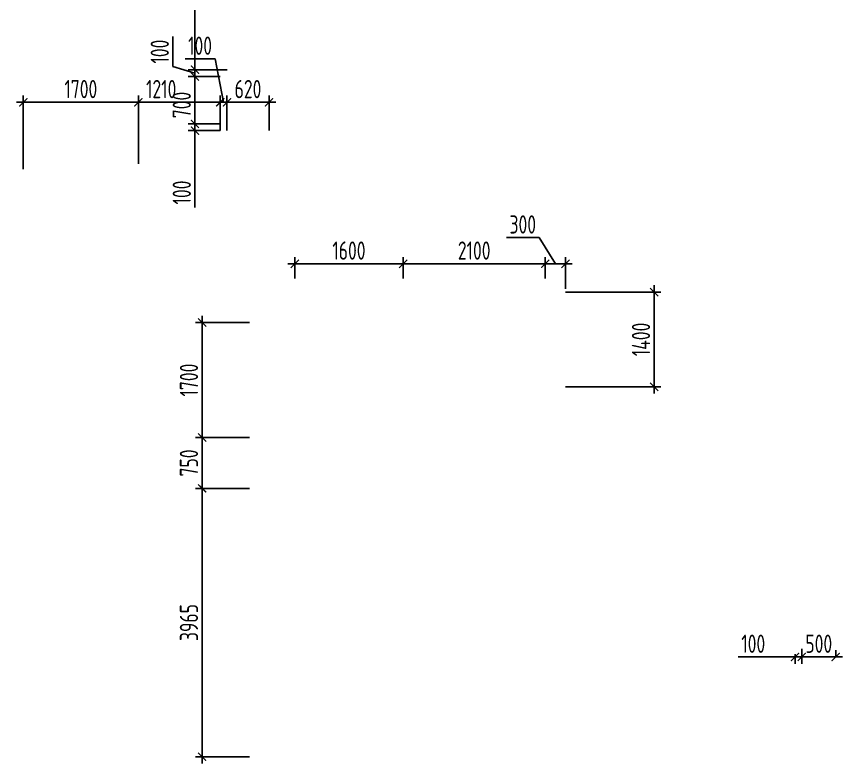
# Model space of a CAD drawing. Header units: millimetres. Extents: x -350007 to 536090, y -888 to 198380.
# Drawn here: x -198474 to -186274, y 82586 to 93622 of the extents above; entities that cross this region are included whole.
import ezdxf

# ---------------------------------------------------------------- set-up
doc = ezdxf.new("R2010")
doc.units = ezdxf.units.MM
doc.layers.add('АР_Размеры нов.', color=15, linetype='Continuous', lineweight=0)
doc.styles.add('ISOCPEUR', font='isocpeur.ttf', dxfattribs={"width": 0.7})
doc.dimstyles.new('R_100', dxfattribs={"dimtxt": 270, "dimasz": 120, "dimexe": 100, "dimexo": 0, "dimgap": 60, "dimtad": 1, "dimdec": 0, "dimrnd": 5, "dimzin": 0, "dimdsep": 46, "dimtxsty": 'ISOCPEUR', "dimblk": 'ARCHTICK', "dimcen": 0, "dimdle": 100, "dimclrd": 256, "dimclre": 256, "dimclrt": 256, "dimadec": 0, "dimazin": 0, "dimtfac": 2, "dimtdec": 0, "dimtofl": 0, "dimtmove": 1, "dimatfit": 3, "dimfxl": 1, "dimtvp": 3, "dimtolj": 1, "dimtzin": 0, "dimarcsym": 0})

# ---------------------------------------------------------------- blocks, each defined once
blk = doc.blocks.new('_ArchTick')
at = {"color": 0, "linetype": 'ByBlock', "const_width": 0.15}
blk.add_lwpolyline([(-0.5, -0.5), (0.5, 0.5)], dxfattribs=at)
blk = doc.blocks.new('*D2736')
at = {"layer": 'Defpoints', "color": 0, "ltscale": 100, "transparency": 16777216}
for p in [(-190365, 89551), (-190365, 88150), (-189055, 88150)]:
    blk.add_point(p, dxfattribs=at)
at = {"layer": 'АР_Размеры нов.', "lineweight": -2, "ltscale": 100, "transparency": 16777216}
for p, q in [((-190365, 89551), (-188955, 89551)), ((-189055, 89651), (-189055, 88050)), ((-190365, 88150), (-188955, 88150))]:
    blk.add_line(p, q, dxfattribs=at)
at = {"layer": 'АР_Размеры нов.', "lineweight": -2, "ltscale": 100, "transparency": 16777216, "xscale": 120, "yscale": 120, "zscale": 120}
for p, rotation in [((-189055, 89551), 90), ((-189055, 88150), 270)]:
    blk.add_blockref('_ArchTick', p, dxfattribs=dict(at, rotation=rotation))
at = {"layer": 'АР_Размеры нов.', "ltscale": 100, "transparency": 16777216, "insert": (-189250, 88851), "char_height": 270, "attachment_point": 5, "rotation": 90, "style": 'ISOCPEUR'}
blk.add_mtext('\\A1;1400', dxfattribs=at)
blk = doc.blocks.new('*D2524')
at = {"layer": 'Defpoints', "color": 0, "ltscale": 100, "transparency": 16777216}
for p in [(-195034, 89101), (-195732, 87401), (-195034, 87401)]:
    blk.add_point(p, dxfattribs=at)
at = {"layer": 'АР_Размеры нов.', "lineweight": -2, "ltscale": 100, "transparency": 16777216}
for p, q in [((-195732, 89201), (-195732, 87301)), ((-195034, 89101), (-195832, 89101)), ((-195034, 87401), (-195832, 87401))]:
    blk.add_line(p, q, dxfattribs=at)
at = {"layer": 'АР_Размеры нов.', "lineweight": -2, "ltscale": 100, "transparency": 16777216, "xscale": 120, "yscale": 120, "zscale": 120}
for p, rotation in [((-195732, 89101), 90), ((-195732, 87401), 270)]:
    blk.add_blockref('_ArchTick', p, dxfattribs=dict(at, rotation=rotation))
at = {"layer": 'АР_Размеры нов.', "ltscale": 100, "transparency": 16777216, "insert": (-195927, 88251), "char_height": 270, "attachment_point": 5, "rotation": 90, "style": 'ISOCPEUR'}
blk.add_mtext('\\A1;1700', dxfattribs=at)
blk = doc.blocks.new('*D2525')
at = {"layer": 'Defpoints', "color": 0, "ltscale": 100, "transparency": 16777216}
for p in [(-196674, 92355), (-196674, 91446), (-198374, 91366)]:
    blk.add_point(p, dxfattribs=at)
at = {"layer": 'АР_Размеры нов.', "lineweight": -2, "ltscale": 100, "transparency": 16777216}
for p, q in [((-198474, 92355), (-196574, 92355)), ((-198374, 91366), (-198374, 92455)), ((-196674, 91446), (-196674, 92455))]:
    blk.add_line(p, q, dxfattribs=at)
at = {"layer": 'АР_Размеры нов.', "lineweight": -2, "ltscale": 100, "transparency": 16777216, "xscale": 120, "yscale": 120, "zscale": 120, "rotation": 180}
blk.add_blockref('_ArchTick', (-198374, 92355), dxfattribs=at)
at = {"layer": 'АР_Размеры нов.', "lineweight": -2, "ltscale": 100, "transparency": 16777216, "xscale": 120, "yscale": 120, "zscale": 120}
blk.add_blockref('_ArchTick', (-196674, 92355), dxfattribs=at)
at = {"layer": 'АР_Размеры нов.', "ltscale": 100, "transparency": 16777216, "insert": (-197524, 92550), "char_height": 270, "attachment_point": 5, "style": 'ISOCPEUR'}
blk.add_mtext('\\A1;1700', dxfattribs=at)
blk = doc.blocks.new('*D2941')
at = {"layer": 'Defpoints', "color": 0, "ltscale": 100, "transparency": 16777216}
for p in [(-192764, 89969), (-194364, 89751), (-192764, 89751)]:
    blk.add_point(p, dxfattribs=at)
at = {"layer": 'АР_Размеры нов.', "lineweight": -2, "ltscale": 100, "transparency": 16777216}
for p, q in [((-194364, 89751), (-194364, 90069)), ((-192764, 89751), (-192764, 90069)), ((-194464, 89969), (-192664, 89969))]:
    blk.add_line(p, q, dxfattribs=at)
at = {"layer": 'АР_Размеры нов.', "lineweight": -2, "ltscale": 100, "transparency": 16777216, "xscale": 120, "yscale": 120, "zscale": 120, "rotation": 180}
blk.add_blockref('_ArchTick', (-194364, 89969), dxfattribs=at)
at = {"layer": 'АР_Размеры нов.', "lineweight": -2, "ltscale": 100, "transparency": 16777216, "xscale": 120, "yscale": 120, "zscale": 120}
blk.add_blockref('_ArchTick', (-192764, 89969), dxfattribs=at)
at = {"layer": 'АР_Размеры нов.', "ltscale": 100, "transparency": 16777216, "insert": (-193564, 90164), "char_height": 270, "attachment_point": 5, "style": 'ISOCPEUR'}
blk.add_mtext('\\A1;1600', dxfattribs=at)
blk = doc.blocks.new('*D2942')
at = {"layer": 'Defpoints', "color": 0, "ltscale": 100, "transparency": 16777216}
for p in [(-190664, 89969), (-192764, 89803), (-190664, 89751)]:
    blk.add_point(p, dxfattribs=at)
at = {"layer": 'АР_Размеры нов.', "lineweight": -2, "ltscale": 100, "transparency": 16777216}
for p, q in [((-192764, 89803), (-192764, 90069)), ((-190664, 89751), (-190664, 90069)), ((-192864, 89969), (-190564, 89969))]:
    blk.add_line(p, q, dxfattribs=at)
at = {"layer": 'АР_Размеры нов.', "lineweight": -2, "ltscale": 100, "transparency": 16777216, "xscale": 120, "yscale": 120, "zscale": 120, "rotation": 180}
blk.add_blockref('_ArchTick', (-192764, 89969), dxfattribs=at)
at = {"layer": 'АР_Размеры нов.', "lineweight": -2, "ltscale": 100, "transparency": 16777216, "xscale": 120, "yscale": 120, "zscale": 120}
blk.add_blockref('_ArchTick', (-190664, 89969), dxfattribs=at)
at = {"layer": 'АР_Размеры нов.', "ltscale": 100, "transparency": 16777216, "insert": (-191714, 90164), "char_height": 270, "attachment_point": 5, "style": 'ISOCPEUR'}
blk.add_mtext('\\A1;2100', dxfattribs=at)
blk = doc.blocks.new('*D2971')
at = {"layer": 'Defpoints', "color": 0, "ltscale": 100, "transparency": 16777216}
for p in [(-190365, 89969), (-190664, 89751), (-190365, 89601)]:
    blk.add_point(p, dxfattribs=at)
at = {"layer": 'АР_Размеры нов.', "lineweight": -2, "ltscale": 100, "transparency": 16777216}
for p, q in [((-190756, 90355), (-191235, 90355)), ((-190514, 89969), (-190756, 90355)), ((-190664, 89751), (-190664, 90069)), ((-190365, 89601), (-190365, 90069)), ((-190764, 89969), (-190265, 89969))]:
    blk.add_line(p, q, dxfattribs=at)
at = {"layer": 'АР_Размеры нов.', "lineweight": -2, "ltscale": 100, "transparency": 16777216, "xscale": 120, "yscale": 120, "zscale": 120, "rotation": 180}
blk.add_blockref('_ArchTick', (-190664, 89969), dxfattribs=at)
at = {"layer": 'АР_Размеры нов.', "lineweight": -2, "ltscale": 100, "transparency": 16777216, "xscale": 120, "yscale": 120, "zscale": 120}
blk.add_blockref('_ArchTick', (-190365, 89969), dxfattribs=at)
at = {"layer": 'АР_Размеры нов.', "ltscale": 100, "transparency": 16777216, "insert": (-190996, 90550), "char_height": 270, "attachment_point": 5, "style": 'ISOCPEUR'}
blk.add_mtext('\\A1;300', dxfattribs=at)
blk = doc.blocks.new('*D3024')
at = {"layer": 'Defpoints', "color": 0, "ltscale": 500, "transparency": 16777216}
for p in [(-195465, 92355), (-195365, 92036), (-195465, 91936)]:
    blk.add_point(p, dxfattribs=at)
at = {"layer": 'АР_Размеры нов.', "lineweight": -2, "ltscale": 500, "transparency": 16777216}
for p, q in [((-195542, 92996), (-195983, 92996)), ((-195415, 92355), (-195542, 92996)), ((-195465, 92355), (-195585, 92355)), ((-195465, 91936), (-195465, 92455)), ((-195365, 92355), (-195465, 92355)), ((-195365, 92036), (-195365, 92455)), ((-195365, 92355), (-195245, 92355))]:
    blk.add_line(p, q, dxfattribs=at)
at = {"layer": 'АР_Размеры нов.', "lineweight": -2, "ltscale": 500, "transparency": 16777216, "xscale": 120, "yscale": 120, "zscale": 120}
blk.add_blockref('_ArchTick', (-195465, 92355), dxfattribs=at)
at = {"layer": 'АР_Размеры нов.', "lineweight": -2, "ltscale": 500, "transparency": 16777216, "xscale": 120, "yscale": 120, "zscale": 120, "rotation": 180}
blk.add_blockref('_ArchTick', (-195365, 92355), dxfattribs=at)
at = {"layer": 'АР_Размеры нов.', "lineweight": 13, "ltscale": 500, "transparency": 16777216, "insert": (-195763, 93191), "char_height": 270, "attachment_point": 5, "style": 'ISOCPEUR'}
blk.add_mtext('\\A1;100', dxfattribs=at)
blk = doc.blocks.new('*D3025')
at = {"layer": 'Defpoints', "color": 0, "ltscale": 500, "transparency": 16777216}
for p in [(-196674, 92355), (-196674, 91936), (-195465, 91936)]:
    blk.add_point(p, dxfattribs=at)
at = {"layer": 'АР_Размеры нов.', "lineweight": -2, "ltscale": 500, "transparency": 16777216}
for p, q in [((-195365, 92355), (-196774, 92355)), ((-196674, 91936), (-196674, 92455)), ((-195465, 91936), (-195465, 92455))]:
    blk.add_line(p, q, dxfattribs=at)
at = {"layer": 'АР_Размеры нов.', "lineweight": -2, "ltscale": 500, "transparency": 16777216, "xscale": 120, "yscale": 120, "zscale": 120, "rotation": 180}
blk.add_blockref('_ArchTick', (-196674, 92355), dxfattribs=at)
at = {"layer": 'АР_Размеры нов.', "lineweight": -2, "ltscale": 500, "transparency": 16777216, "xscale": 120, "yscale": 120, "zscale": 120}
blk.add_blockref('_ArchTick', (-195465, 92355), dxfattribs=at)
at = {"layer": 'АР_Размеры нов.', "lineweight": 13, "ltscale": 500, "transparency": 16777216, "insert": (-196337, 92550), "char_height": 270, "attachment_point": 5, "style": 'ISOCPEUR'}
blk.add_mtext('\\A1;1210', dxfattribs=at)
blk = doc.blocks.new('*D1662')
at = {"layer": 'Defpoints', "color": 0, "ltscale": 500, "transparency": 16777216}
for p in [(-195034, 87401), (-195732, 86651), (-195034, 86651)]:
    blk.add_point(p, dxfattribs=at)
at = {"layer": 'АР_Размеры нов.', "lineweight": -2, "ltscale": 500, "transparency": 16777216}
for p, q in [((-195732, 87501), (-195732, 86551)), ((-195034, 87401), (-195832, 87401)), ((-195034, 86651), (-195832, 86651))]:
    blk.add_line(p, q, dxfattribs=at)
at = {"layer": 'АР_Размеры нов.', "lineweight": -2, "ltscale": 500, "transparency": 16777216, "xscale": 120, "yscale": 120, "zscale": 120}
for p, rotation in [((-195732, 87401), 90), ((-195732, 86651), 270)]:
    blk.add_blockref('_ArchTick', p, dxfattribs=dict(at, rotation=rotation))
at = {"layer": 'АР_Размеры нов.', "lineweight": 13, "ltscale": 500, "transparency": 16777216, "insert": (-195927, 87026), "char_height": 270, "attachment_point": 5, "rotation": 90, "style": 'ISOCPEUR'}
blk.add_mtext('\\A1;750', dxfattribs=at)
blk = doc.blocks.new('*D1663')
at = {"layer": 'Defpoints', "color": 0, "ltscale": 500, "transparency": 16777216}
for p in [(-195034, 86651), (-195732, 82686), (-195034, 82686)]:
    blk.add_point(p, dxfattribs=at)
at = {"layer": 'АР_Размеры нов.', "lineweight": -2, "ltscale": 500, "transparency": 16777216}
for p, q in [((-195732, 86751), (-195732, 82586)), ((-195034, 86651), (-195832, 86651)), ((-195034, 82686), (-195832, 82686))]:
    blk.add_line(p, q, dxfattribs=at)
at = {"layer": 'АР_Размеры нов.', "lineweight": -2, "ltscale": 500, "transparency": 16777216, "xscale": 120, "yscale": 120, "zscale": 120}
for p, rotation in [((-195732, 86651), 90), ((-195732, 82686), 270)]:
    blk.add_blockref('_ArchTick', p, dxfattribs=dict(at, rotation=rotation))
at = {"layer": 'АР_Размеры нов.', "lineweight": 13, "ltscale": 500, "transparency": 16777216, "insert": (-195927, 84668), "char_height": 270, "attachment_point": 5, "rotation": 90, "style": 'ISOCPEUR'}
blk.add_mtext('\\A1;3965', dxfattribs=at)
blk = doc.blocks.new('*D1664')
at = {"layer": 'Defpoints', "color": 0, "ltscale": 500, "transparency": 16777216}
for p in [(-186975, 84200), (-186875, 84279), (-186875, 84160)]:
    blk.add_point(p, dxfattribs=at)
at = {"layer": 'АР_Размеры нов.', "lineweight": -2, "ltscale": 500, "transparency": 16777216}
for p, q in [((-186975, 84200), (-186975, 84060)), ((-186875, 84279), (-186875, 84060)), ((-187813, 84160), (-186975, 84160)), ((-186975, 84160), (-187095, 84160)), ((-186975, 84160), (-186875, 84160)), ((-186875, 84160), (-186755, 84160))]:
    blk.add_line(p, q, dxfattribs=at)
at = {"layer": 'АР_Размеры нов.', "lineweight": -2, "ltscale": 500, "transparency": 16777216, "xscale": 120, "yscale": 120, "zscale": 120}
blk.add_blockref('_ArchTick', (-186975, 84160), dxfattribs=at)
at = {"layer": 'АР_Размеры нов.', "lineweight": -2, "ltscale": 500, "transparency": 16777216, "xscale": 120, "yscale": 120, "zscale": 120, "rotation": 180}
blk.add_blockref('_ArchTick', (-186875, 84160), dxfattribs=at)
at = {"layer": 'АР_Размеры нов.', "lineweight": 13, "ltscale": 500, "transparency": 16777216, "insert": (-187592, 84355), "char_height": 270, "attachment_point": 5, "style": 'ISOCPEUR'}
blk.add_mtext('\\A1;100', dxfattribs=at)
blk = doc.blocks.new('*D1665')
at = {"layer": 'Defpoints', "color": 0, "ltscale": 500, "transparency": 16777216}
for p in [(-186875, 84279), (-186374, 84160), (-186374, 84160)]:
    blk.add_point(p, dxfattribs=at)
at = {"layer": 'АР_Размеры нов.', "lineweight": -2, "ltscale": 500, "transparency": 16777216}
for p, q in [((-186875, 84279), (-186875, 84060)), ((-186374, 84160), (-186374, 84260)), ((-186975, 84160), (-186274, 84160))]:
    blk.add_line(p, q, dxfattribs=at)
at = {"layer": 'АР_Размеры нов.', "lineweight": -2, "ltscale": 500, "transparency": 16777216, "xscale": 120, "yscale": 120, "zscale": 120, "rotation": 180}
blk.add_blockref('_ArchTick', (-186875, 84160), dxfattribs=at)
at = {"layer": 'АР_Размеры нов.', "lineweight": -2, "ltscale": 500, "transparency": 16777216, "xscale": 120, "yscale": 120, "zscale": 120}
blk.add_blockref('_ArchTick', (-186374, 84160), dxfattribs=at)
at = {"layer": 'АР_Размеры нов.', "lineweight": 13, "ltscale": 500, "transparency": 16777216, "insert": (-186624, 84355), "char_height": 270, "attachment_point": 5, "style": 'ISOCPEUR'}
blk.add_mtext('\\A1;500', dxfattribs=at)
blk = doc.blocks.new('*D4009')
at = {"layer": 'Defpoints', "color": 0, "transparency": 16777216}
for p in [(-194744, 92355), (-195365, 91936), (-194744, 91936)]:
    blk.add_point(p, dxfattribs=at)
at = {"layer": 'АР_Размеры нов.', "lineweight": -2, "transparency": 16777216}
for p, q in [((-195465, 92355), (-194644, 92355)), ((-195365, 91936), (-195365, 92455)), ((-194744, 91936), (-194744, 92455))]:
    blk.add_line(p, q, dxfattribs=at)
at = {"layer": 'АР_Размеры нов.', "lineweight": -2, "transparency": 16777216, "xscale": 120, "yscale": 120, "zscale": 120, "rotation": 180}
blk.add_blockref('_ArchTick', (-195365, 92355), dxfattribs=at)
at = {"layer": 'АР_Размеры нов.', "lineweight": -2, "transparency": 16777216, "xscale": 120, "yscale": 120, "zscale": 120}
blk.add_blockref('_ArchTick', (-194744, 92355), dxfattribs=at)
at = {"layer": 'АР_Размеры нов.', "transparency": 16777216, "insert": (-195055, 92550), "char_height": 270, "attachment_point": 5, "style": 'ISOCPEUR'}
blk.add_mtext('\\A1;620', dxfattribs=at)
blk = doc.blocks.new('*D4013')
at = {"layer": 'Defpoints', "color": 0, "transparency": 16777216}
for p in [(-195838, 92036), (-195465, 92036), (-195465, 91936)]:
    blk.add_point(p, dxfattribs=at)
at = {"layer": 'АР_Размеры нов.', "lineweight": -2, "transparency": 16777216}
for p, q in [((-195838, 92036), (-195838, 92156)), ((-195465, 92036), (-195938, 92036)), ((-195838, 91936), (-195838, 92036)), ((-195465, 91936), (-195938, 91936)), ((-195838, 91936), (-195838, 91816)), ((-195838, 90801), (-195838, 91936))]:
    blk.add_line(p, q, dxfattribs=at)
at = {"layer": 'АР_Размеры нов.', "lineweight": -2, "transparency": 16777216, "xscale": 120, "yscale": 120, "zscale": 120}
for p, rotation in [((-195838, 92036), 270), ((-195838, 91936), 90)]:
    blk.add_blockref('_ArchTick', p, dxfattribs=dict(at, rotation=rotation))
at = {"layer": 'АР_Размеры нов.', "transparency": 16777216, "insert": (-196033, 91022), "char_height": 270, "attachment_point": 5, "rotation": 90, "style": 'ISOCPEUR'}
blk.add_mtext('\\A1;100', dxfattribs=at)
blk = doc.blocks.new('*D4014')
at = {"layer": 'Defpoints', "color": 0, "transparency": 16777216}
for p in [(-195838, 92736), (-195465, 92736), (-195465, 92036)]:
    blk.add_point(p, dxfattribs=at)
at = {"layer": 'АР_Размеры нов.', "lineweight": -2, "transparency": 16777216}
for p, q in [((-195465, 92736), (-195938, 92736)), ((-195838, 91936), (-195838, 92836)), ((-195465, 92036), (-195938, 92036))]:
    blk.add_line(p, q, dxfattribs=at)
at = {"layer": 'АР_Размеры нов.', "lineweight": -2, "transparency": 16777216, "xscale": 120, "yscale": 120, "zscale": 120}
for p, rotation in [((-195838, 92736), 90), ((-195838, 92036), 270)]:
    blk.add_blockref('_ArchTick', p, dxfattribs=dict(at, rotation=rotation))
at = {"layer": 'АР_Размеры нов.', "transparency": 16777216, "insert": (-196033, 92315), "char_height": 270, "attachment_point": 5, "rotation": 90, "style": 'ISOCPEUR'}
blk.add_mtext('\\A1;700', dxfattribs=at)
blk = doc.blocks.new('*D4015')
at = {"layer": 'Defpoints', "color": 0, "transparency": 16777216}
for p in [(-195838, 92836), (-195465, 92736), (-195363, 92836)]:
    blk.add_point(p, dxfattribs=at)
at = {"layer": 'АР_Размеры нов.', "lineweight": -2, "transparency": 16777216}
for p, q in [((-196163, 92883), (-196163, 93325)), ((-195838, 92786), (-196163, 92883)), ((-195838, 92836), (-195838, 92956)), ((-195363, 92836), (-195938, 92836)), ((-195465, 92736), (-195938, 92736)), ((-195838, 92736), (-195838, 92836)), ((-195838, 92736), (-195838, 92616))]:
    blk.add_line(p, q, dxfattribs=at)
at = {"layer": 'АР_Размеры нов.', "lineweight": -2, "transparency": 16777216, "xscale": 120, "yscale": 120, "zscale": 120}
for p, rotation in [((-195838, 92836), 270), ((-195838, 92736), 90)]:
    blk.add_blockref('_ArchTick', p, dxfattribs=dict(at, rotation=rotation))
at = {"layer": 'АР_Размеры нов.', "transparency": 16777216, "insert": (-196358, 93104), "char_height": 270, "attachment_point": 5, "rotation": 90, "style": 'ISOCPEUR'}
blk.add_mtext('\\A1;100', dxfattribs=at)
blk = doc.blocks.new('*D4016')
at = {"layer": 'Defpoints', "color": 0, "transparency": 16777216}
for p in [(-195838, 96886), (-195363, 96886), (-195363, 92836)]:
    blk.add_point(p, dxfattribs=at)
at = {"layer": 'АР_Размеры нов.', "lineweight": -2, "transparency": 16777216}
for p, q in [((-195363, 96886), (-195938, 96886)), ((-195838, 92736), (-195838, 96986)), ((-195363, 92836), (-195938, 92836))]:
    blk.add_line(p, q, dxfattribs=at)
at = {"layer": 'АР_Размеры нов.', "lineweight": -2, "transparency": 16777216, "xscale": 120, "yscale": 120, "zscale": 120}
for p, rotation in [((-195838, 96886), 90), ((-195838, 92836), 270)]:
    blk.add_blockref('_ArchTick', p, dxfattribs=dict(at, rotation=rotation))
at = {"layer": 'АР_Размеры нов.', "transparency": 16777216, "insert": (-196033, 94861), "char_height": 270, "attachment_point": 5, "rotation": 90, "style": 'ISOCPEUR'}
blk.add_mtext('\\A1;4050', dxfattribs=at)

msp = doc.modelspace()

# ---------------------------------------------------------------- dimensions: what is measured, and where the dimension line sits
at = {"layer": 'АР_Размеры нов.'}
for base, p1, p2, picture, middle in [((-195838.4, 96885.7), (-195363.5, 92835.7), (-195363.3, 96885.7), '*D4016', (-196033.4, 94860.7)), ((-195838.4, 92835.7), (-195465.4, 92736.1), (-195363.5, 92835.7), '*D4015', (-196358.4, 92943.4))]:
    dim = msp.add_linear_dim(base=base, p1=p1, p2=p2, angle=90, dimstyle='R_100', override={"dimpost": '\\X'}, dxfattribs=at)
    dim.commit()
    dim.dimension.update_dxf_attribs({"geometry": picture, "text_midpoint": middle})
at = {"layer": 'АР_Размеры нов.', "lineweight": 13, "ltscale": 500}
for base, p1, p2, picture, middle in [((-195465.4, 92355), (-195365.4, 92035.7), (-195465.4, 91935.7), '*D3024', (-195602.1, 92996.5)), ((-196673.8802, 92354.9731), (-195465.357, 91935.7088), (-196673.8802, 91935.6825), '*D3025', (-196337.0967, 92354.9731)), ((-186874.7, 84160), (-186974.7, 84199.9), (-186874.7, 84279), '*D1664', (-187592.1, 84038.9))]:
    dim = msp.add_linear_dim(base=base, p1=p1, p2=p2, dimstyle='R_100', override={"dimpost": '\\X'}, dxfattribs=at)
    dim.commit()
    dim.dimension.update_dxf_attribs({"geometry": picture, "text_midpoint": middle, "dimtype": 160})
at = {"layer": 'АР_Размеры нов.', "ltscale": 100}
for base, p1, p2, picture, middle in [((-196673.9, 92355), (-198373.9, 91366.2), (-196673.9, 91446.2), '*D2525', (-197523.9, 92550)), ((-192764, 89969), (-194364, 89750.7), (-192764, 89750.6), '*D2941', (-193564, 90164)), ((-190664, 89969), (-192764, 89802.5), (-190664, 89750.5), '*D2942', (-191714, 90164))]:
    dim = msp.add_linear_dim(base=base, p1=p1, p2=p2, dimstyle='R_100', override={"dimpost": '\\X', "dimfxl": 2.5, "dimarcsym": 1}, dxfattribs=at)
    dim.commit()
    dim.dimension.update_dxf_attribs({"geometry": picture, "text_midpoint": middle})
at = {"layer": 'АР_Размеры нов.'}
for base, p1, p2, picture, middle in [((-195838.4, 92736.1), (-195465.4, 92035.8), (-195465.4, 92736.1), '*D4014', (-195838.4, 92315.4)), ((-195838.4, 92035.8), (-195465.4, 91935.7), (-195465.4, 92035.8), '*D4013', (-195619.7, 91022.1))]:
    dim = msp.add_linear_dim(base=base, p1=p1, p2=p2, angle=90, dimstyle='R_100', override={"dimpost": '\\X'}, dxfattribs=at)
    dim.commit()
    dim.dimension.update_dxf_attribs({"geometry": picture, "text_midpoint": middle, "dimtype": 160})
dim = msp.add_linear_dim(base=(-194743.8802, 92354.9731), p1=(-195365.3588, 91935.7115), p2=(-194743.8802, 91935.6825), dimstyle='R_100', override={"dimpost": '\\X'}, dxfattribs=at)
dim.commit()
dim.dimension.update_dxf_attribs({"geometry": '*D4009', "text_midpoint": (-195054.6195, 92549.9731)})
at = {"layer": 'АР_Размеры нов.', "ltscale": 100}
dim = msp.add_linear_dim(base=(-190364.8, 89969), p1=(-190664, 89750.5), p2=(-190364.8, 89601.4), dimstyle='R_100', override={"dimpost": '\\X', "dimfxl": 300, "dimarcsym": 1}, dxfattribs=at)
dim.commit()
dim.dimension.update_dxf_attribs({"geometry": '*D2971', "text_midpoint": (-190816, 90355), "dimtype": 160})
for base, p1, p2, picture, middle in [((-189054.7, 88150), (-190364.8, 89551.4), (-190364.8, 88150), '*D2736', (-189249.7, 88850.7)), ((-195731.6, 87400.7), (-195034, 89100.7), (-195034, 87400.7), '*D2524', (-195926.6, 88250.7))]:
    dim = msp.add_linear_dim(base=base, p1=p1, p2=p2, angle=90, dimstyle='R_100', override={"dimpost": '\\X', "dimfxl": 2.5, "dimarcsym": 1}, dxfattribs=at)
    dim.commit()
    dim.dimension.update_dxf_attribs({"geometry": picture, "text_midpoint": middle})
at = {"layer": 'АР_Размеры нов.', "lineweight": 13, "ltscale": 500}
for base, p1, p2, picture, middle in [((-195731.6, 86650.7), (-195034, 87400.7), (-195034, 86650.7), '*D1662', (-195926.6, 87025.7)), ((-195731.6, 82685.7), (-195034, 86650.7), (-195034, 82685.7), '*D1663', (-195926.6, 84668.2))]:
    dim = msp.add_linear_dim(base=base, p1=p1, p2=p2, angle=90, dimstyle='R_100', override={"dimpost": '\\X', "dimfxl": 2.5, "dimarcsym": 1}, dxfattribs=at)
    dim.commit()
    dim.dimension.update_dxf_attribs({"geometry": picture, "text_midpoint": middle})
dim = msp.add_linear_dim(base=(-186373.9, 84160), p1=(-186874.7, 84279), p2=(-186373.9, 84160), dimstyle='R_100', override={"dimpost": '\\X'}, dxfattribs=at)
dim.commit()
dim.dimension.update_dxf_attribs({"geometry": '*D1665', "text_midpoint": (-186624.3, 84355)})

doc.saveas('drawing.dxf')
